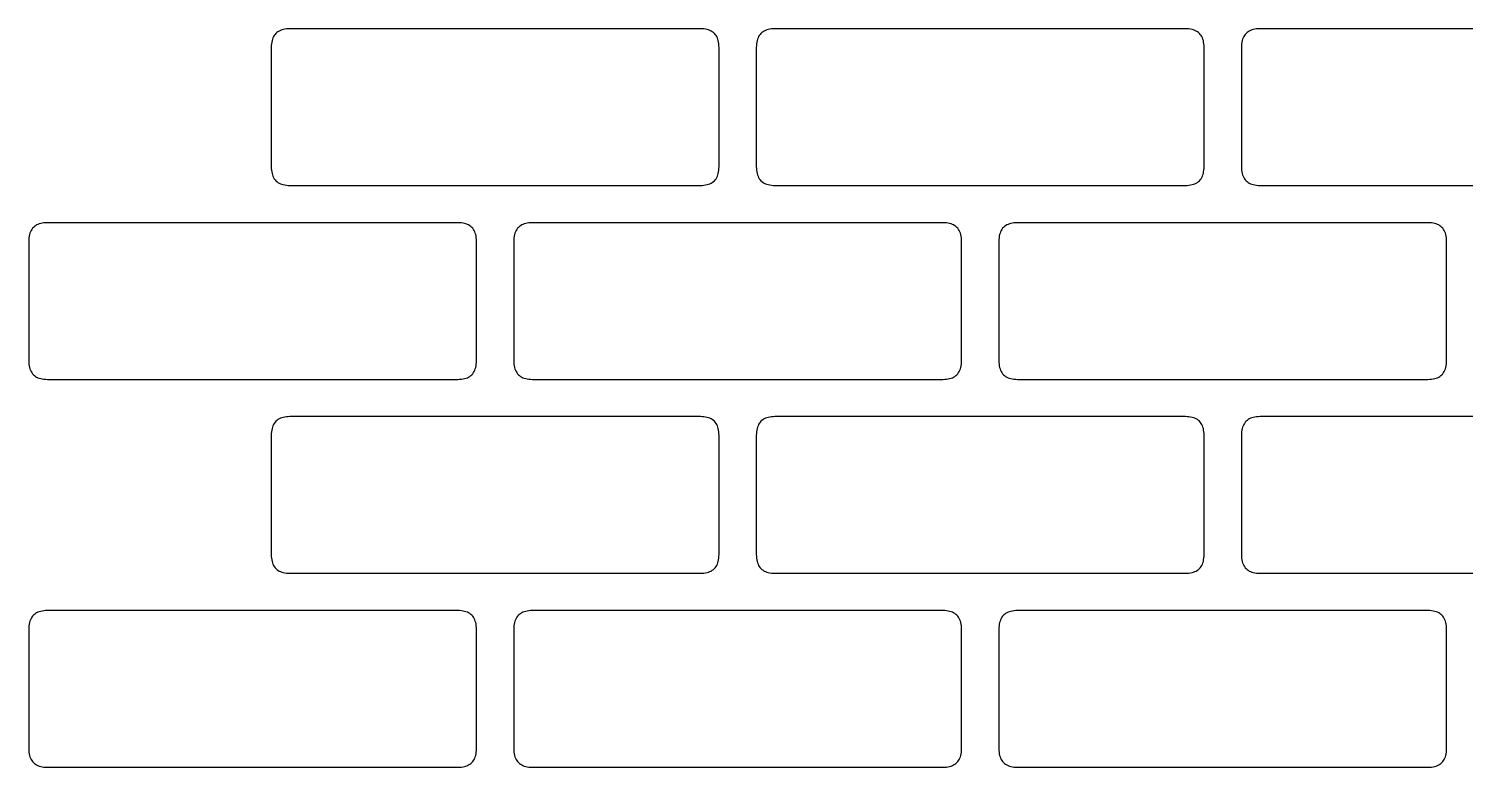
# Model space of a CAD drawing. Header units: metres. Extents: x 10 to 780, y 10 to 780.
# Drawn here: x 10 to 395, y 218 to 416 of the extents above; entities that cross this region are included whole.
import ezdxf

# ---------------------------------------------------------------- set-up
doc = ezdxf.new("R2010")
doc.units = ezdxf.units.M

msp = doc.modelspace()

# ---------------------------------------------------------------- linework, layer by layer
for p, q in [((78.612495, 415.88748), (78.2, 415.8)), ((79.049995, 415.94998), (78.612495, 415.88748)), ((79.5125, 415.9875), (79.049995, 415.94998)), ((80, 416), (79.5125, 415.9875)), ((190.00003, 416.0001), (80, 416)), ((190.48753, 415.98758), (190.00003, 416.0001)), ((190.95003, 415.95007), (190.48753, 415.98758)), ((191.38753, 415.88757), (190.95003, 415.95007)), ((191.80002, 415.80008), (191.38753, 415.88757)), ((192.18752, 415.68756), (191.80002, 415.80008)), ((208.6125, 415.88748), (208.20001, 415.8)), ((209.05, 415.94998), (208.6125, 415.88748)), ((209.5125, 415.9875), (209.05, 415.94998)), ((210, 416), (209.5125, 415.9875)), ((320.0001, 416.0001), (210, 416)), ((320.48758, 415.98758), (320.0001, 416.0001)), ((320.95007, 415.95007), (320.48758, 415.98758)), ((321.38757, 415.88757), (320.95007, 415.95007)), ((321.80005, 415.80008), (321.38757, 415.88757)), ((322.18753, 415.68756), (321.80005, 415.80008)), ((338.61252, 415.88748), (338.2, 415.8)), ((339.05002, 415.94998), (338.61252, 415.88748)), ((339.5125, 415.9875), (339.05002, 415.94998)), ((340, 416), (339.5125, 415.9875)), ((450, 416.0001), (340, 416)), ((75.05001, 411.95007), (75.01251, 411.48758)), ((75.11251, 412.38757), (75.05001, 411.95007)), ((75.20001, 412.80008), (75.11251, 412.38757)), ((75.31251, 413.18756), (75.20001, 412.80008)), ((75.450005, 413.55005), (75.31251, 413.18756)), ((75.6125, 413.88754), (75.450005, 413.55005)), ((75.8, 414.20004), (75.6125, 413.88754)), ((76.012505, 414.48755), (75.8, 414.20004)), ((76.25, 414.75003), (76.012505, 414.48755)), ((76.5125, 414.98752), (76.25, 414.75003)), ((76.799995, 415.2), (76.5125, 414.98752)), ((77.112495, 415.3875), (76.799995, 415.2)), ((77.45, 415.55002), (77.112495, 415.3875)), ((77.8125, 415.6875), (77.45, 415.55002)), ((78.2, 415.8), (77.8125, 415.6875)), ((192.55002, 415.55005), (192.18752, 415.68756)), ((192.88751, 415.38754), (192.55002, 415.55005)), ((193.20001, 415.20004), (192.88751, 415.38754)), ((193.4875, 414.98755), (193.20001, 415.20004)), ((193.75, 414.75003), (193.4875, 414.98755)), ((193.9875, 414.48752), (193.75, 414.75003)), ((194.2, 414.2), (193.9875, 414.48752)), ((194.3875, 413.8875), (194.2, 414.2)), ((194.55, 413.55002), (194.3875, 413.8875)), ((194.6875, 413.1875), (194.55, 413.55002)), ((194.8, 412.8), (194.6875, 413.1875)), ((194.8875, 412.38748), (194.8, 412.8)), ((194.95, 411.94998), (194.8875, 412.38748)), ((205.05014, 411.95007), (205.01265, 411.48758)), ((205.11263, 412.38757), (205.05014, 411.95007)), ((205.20012, 412.80008), (205.11263, 412.38757)), ((205.3126, 413.18756), (205.20012, 412.80008)), ((205.45009, 413.55005), (205.3126, 413.18756)), ((205.61258, 413.88754), (205.45009, 413.55005)), ((205.80006, 414.20004), (205.61258, 413.88754)), ((206.01256, 414.48755), (205.80006, 414.20004)), ((206.25005, 414.75003), (206.01256, 414.48755)), ((206.51254, 414.98752), (206.25005, 414.75003)), ((206.80003, 415.2), (206.51254, 414.98752)), ((207.11253, 415.3875), (206.80003, 415.2)), ((207.45003, 415.55002), (207.11253, 415.3875)), ((207.81252, 415.6875), (207.45003, 415.55002)), ((208.20001, 415.8), (207.81252, 415.6875)), ((322.55002, 415.55005), (322.18753, 415.68756)), ((322.8875, 415.38754), (322.55002, 415.55005)), ((323.2, 415.20004), (322.8875, 415.38754)), ((323.48752, 414.98755), (323.2, 415.20004)), ((323.75, 414.75003), (323.48752, 414.98755)), ((323.9875, 414.48752), (323.75, 414.75003)), ((324.19998, 414.2), (323.9875, 414.48752)), ((324.38748, 413.8875), (324.19998, 414.2)), ((324.55, 413.55002), (324.38748, 413.8875)), ((324.6875, 413.1875), (324.55, 413.55002)), ((324.8, 412.8), (324.6875, 413.1875)), ((324.88748, 412.38748), (324.8, 412.8)), ((324.94998, 411.94998), (324.88748, 412.38748)), ((335.05014, 411.95007), (335.01266, 411.48758)), ((335.11264, 412.38757), (335.05014, 411.95007)), ((335.20013, 412.80008), (335.11264, 412.38757)), ((335.31262, 413.18756), (335.20013, 412.80008)), ((335.4501, 413.55005), (335.31262, 413.18756)), ((335.61258, 413.88754), (335.4501, 413.55005)), ((335.80008, 414.20004), (335.61258, 413.88754)), ((336.01257, 414.48755), (335.80008, 414.20004)), ((336.25006, 414.75003), (336.01257, 414.48755)), ((336.51254, 414.98752), (336.25006, 414.75003)), ((336.80005, 415.2), (336.51254, 414.98752)), ((337.11255, 415.3875), (336.80005, 415.2)), ((337.45004, 415.55002), (337.11255, 415.3875)), ((337.81253, 415.6875), (337.45004, 415.55002)), ((338.2, 415.8), (337.81253, 415.6875)), ((75.000015, 411.0001), (75, 379)), ((75.01251, 411.48758), (75.000015, 411.0001)), ((194.9875, 411.4875), (194.95, 411.94998)), ((195, 411), (194.9875, 411.4875)), ((195.0001, 379.00015), (195, 411)), ((205.00017, 411.0001), (205, 379)), ((205.01265, 411.48758), (205.00017, 411.0001)), ((324.9875, 411.4875), (324.94998, 411.94998)), ((325, 411), (324.9875, 411.4875)), ((325.0001, 379.00015), (325, 411)), ((335.00018, 411.0001), (335, 379)), ((335.01266, 411.48758), (335.00018, 411.0001)), ((75, 379), (75.0125, 378.5125)), ((75.0125, 378.5125), (75.049995, 378.05002)), ((75.049995, 378.05002), (75.112495, 377.61252)), ((75.112495, 377.61252), (75.2, 377.2)), ((194.80006, 377.2001), (194.88757, 377.6126)), ((194.88757, 377.6126), (194.95009, 378.0501)), ((194.95009, 378.0501), (194.9876, 378.51263)), ((194.9876, 378.51263), (195.0001, 379.00015)), ((205, 379), (205.0125, 378.5125)), ((205.0125, 378.5125), (205.05, 378.05002)), ((205.05, 378.05002), (205.1125, 377.61252)), ((205.1125, 377.61252), (205.2, 377.2)), ((324.80008, 377.2001), (324.88757, 377.6126)), ((324.88757, 377.6126), (324.95007, 378.0501)), ((324.95007, 378.0501), (324.98758, 378.51263)), ((324.98758, 378.51263), (325.0001, 379.00015)), ((335, 379), (335.0125, 378.5125)), ((335.0125, 378.5125), (335.05002, 378.05002)), ((335.05002, 378.05002), (335.11252, 377.61252)), ((335.11252, 377.61252), (335.2, 377.2)), ((75.2, 377.2), (75.3125, 376.8125)), ((75.3125, 376.8125), (75.45, 376.45)), ((75.45, 376.45), (75.612495, 376.11252)), ((75.612495, 376.11252), (75.799995, 375.80002)), ((75.799995, 375.80002), (76.0125, 375.5125)), ((76.0125, 375.5125), (76.25, 375.25)), ((76.25, 375.25), (76.512505, 375.0125)), ((76.512505, 375.0125), (76.8, 374.80002)), ((76.8, 374.80002), (77.1125, 374.61252)), ((77.1125, 374.61252), (77.450005, 374.45)), ((77.450005, 374.45), (77.81251, 374.3125)), ((77.81251, 374.3125), (78.20001, 374.2)), ((78.20001, 374.2), (78.61251, 374.11252)), ((78.61251, 374.11252), (79.05001, 374.05002)), ((79.05001, 374.05002), (79.51251, 374.0125)), ((79.51251, 374.0125), (80.000015, 374)), ((80.000015, 374), (190, 374)), ((190, 374), (190.4875, 374.0125)), ((190.4875, 374.0125), (190.95, 374.05002)), ((190.95, 374.05002), (191.3875, 374.11252)), ((191.3875, 374.11252), (191.8, 374.2)), ((191.8, 374.2), (192.1875, 374.31253)), ((192.1875, 374.31253), (192.55, 374.45004)), ((192.55, 374.45004), (192.88751, 374.61255)), ((192.88751, 374.61255), (193.20001, 374.80005)), ((193.20001, 374.80005), (193.48752, 375.01254)), ((193.48752, 375.01254), (193.75003, 375.25006)), ((193.75003, 375.25006), (193.98753, 375.51257)), ((193.98753, 375.51257), (194.20004, 375.80008)), ((194.20004, 375.80008), (194.38754, 376.11258)), ((194.38754, 376.11258), (194.55005, 376.45007)), ((194.55005, 376.45007), (194.68756, 376.8126)), ((194.68756, 376.8126), (194.80006, 377.2001)), ((205.2, 377.2), (205.3125, 376.8125)), ((205.3125, 376.8125), (205.45, 376.45)), ((205.45, 376.45), (205.6125, 376.11252)), ((205.6125, 376.11252), (205.8, 375.80002)), ((205.8, 375.80002), (206.0125, 375.5125)), ((206.0125, 375.5125), (206.25, 375.25)), ((206.25, 375.25), (206.5125, 375.0125)), ((206.5125, 375.0125), (206.8, 374.80002)), ((206.8, 374.80002), (207.1125, 374.61252)), ((207.1125, 374.61252), (207.45, 374.45)), ((207.45, 374.45), (207.8125, 374.3125)), ((207.8125, 374.3125), (208.2, 374.2)), ((208.2, 374.2), (208.61249, 374.11252)), ((208.61249, 374.11252), (209.04999, 374.05002)), ((209.04999, 374.05002), (209.51248, 374.0125)), ((209.51248, 374.0125), (209.99998, 374)), ((209.99998, 374), (320, 374)), ((320, 374), (320.48752, 374.0125)), ((320.48752, 374.0125), (320.95, 374.05002)), ((320.95, 374.05002), (321.3875, 374.11252)), ((321.3875, 374.11252), (321.80002, 374.2)), ((321.80002, 374.2), (322.18753, 374.31253)), ((322.18753, 374.31253), (322.55005, 374.45004)), ((322.55005, 374.45004), (322.88754, 374.61255)), ((322.88754, 374.61255), (323.20004, 374.80005)), ((323.20004, 374.80005), (323.48755, 375.01254)), ((323.48755, 375.01254), (323.75006, 375.25006)), ((323.75006, 375.25006), (323.98758, 375.51257)), ((323.98758, 375.51257), (324.20007, 375.80008)), ((324.20007, 375.80008), (324.38757, 376.11258)), ((324.38757, 376.11258), (324.55008, 376.45007)), ((324.55008, 376.45007), (324.6876, 376.8126)), ((324.6876, 376.8126), (324.80008, 377.2001)), ((335.2, 377.2), (335.3125, 376.8125)), ((335.3125, 376.8125), (335.45, 376.45)), ((335.45, 376.45), (335.61252, 376.11252)), ((335.61252, 376.11252), (335.80002, 375.80002)), ((335.80002, 375.80002), (336.0125, 375.5125)), ((336.0125, 375.5125), (336.25, 375.25)), ((336.25, 375.25), (336.5125, 375.0125)), ((336.5125, 375.0125), (336.80002, 374.80002)), ((336.80002, 374.80002), (337.11252, 374.61252)), ((337.11252, 374.61252), (337.45, 374.45)), ((337.45, 374.45), (337.8125, 374.3125)), ((337.8125, 374.3125), (338.2, 374.2)), ((338.2, 374.2), (338.61252, 374.11252)), ((338.61252, 374.11252), (339.05002, 374.05002)), ((339.05002, 374.05002), (339.5125, 374.0125)), ((339.5125, 374.0125), (340, 374)), ((340, 374), (450, 374)), ((10.800002, 362.20013), (10.612502, 361.88763)), ((11.012502, 362.4876), (10.800002, 362.20013)), ((11.250002, 362.7501), (11.012502, 362.4876)), ((11.512502, 362.98758), (11.250002, 362.7501)), ((11.800001, 363.20007), (11.512502, 362.98758)), ((12.112501, 363.38757), (11.800001, 363.20007)), ((12.450001, 363.55005), (12.112501, 363.38757)), ((12.812501, 363.68753), (12.450001, 363.55005)), ((13.200001, 363.80002), (12.812501, 363.68753)), ((13.6125, 363.8875), (13.200001, 363.80002)), ((14.05, 363.95), (13.6125, 363.8875)), ((14.5125, 363.98752), (14.05, 363.95)), ((15, 364), (14.5125, 363.98752)), ((125.000046, 364.00015), (15, 364)), ((125.48754, 363.98764), (125.000046, 364.00015)), ((125.950035, 363.95013), (125.48754, 363.98764)), ((126.38753, 363.88763), (125.950035, 363.95013)), ((126.800026, 363.8001), (126.38753, 363.88763)), ((127.18752, 363.6876), (126.800026, 363.8001)), ((127.55002, 363.55008), (127.18752, 363.6876)), ((127.88751, 363.38757), (127.55002, 363.55008)), ((128.20001, 363.20007), (127.88751, 363.38757)), ((128.4875, 362.98758), (128.20001, 363.20007)), ((128.75, 362.75006), (128.4875, 362.98758)), ((128.9875, 362.48755), (128.75, 362.75006)), ((129.2, 362.20004), (128.9875, 362.48755)), ((129.3875, 361.88754), (129.2, 362.20004)), ((140.80003, 362.20013), (140.61253, 361.88763)), ((141.01253, 362.4876), (140.80003, 362.20013)), ((141.25003, 362.7501), (141.01253, 362.4876)), ((141.51253, 362.98758), (141.25003, 362.7501)), ((141.80002, 363.20007), (141.51253, 362.98758)), ((142.11252, 363.38757), (141.80002, 363.20007)), ((142.45001, 363.55005), (142.11252, 363.38757)), ((142.81252, 363.68753), (142.45001, 363.55005)), ((143.20001, 363.80002), (142.81252, 363.68753)), ((143.6125, 363.8875), (143.20001, 363.80002)), ((144.05, 363.95), (143.6125, 363.8875)), ((144.5125, 363.98752), (144.05, 363.95)), ((145, 364), (144.5125, 363.98752)), ((255.00005, 364.00015), (145, 364)), ((255.48755, 363.98764), (255.00005, 364.00015)), ((255.95004, 363.95013), (255.48755, 363.98764)), ((256.38754, 363.88763), (255.95004, 363.95013)), ((256.80005, 363.8001), (256.38754, 363.88763)), ((257.18753, 363.6876), (256.80005, 363.8001)), ((257.55002, 363.55008), (257.18753, 363.6876)), ((257.8875, 363.38757), (257.55002, 363.55008)), ((258.2, 363.20007), (257.8875, 363.38757)), ((258.48752, 362.98758), (258.2, 363.20007)), ((258.75, 362.75006), (258.48752, 362.98758)), ((258.9875, 362.48755), (258.75, 362.75006)), ((259.19998, 362.20004), (258.9875, 362.48755)), ((259.38748, 361.88754), (259.19998, 362.20004)), ((270.80005, 362.20013), (270.61255, 361.88763)), ((271.01254, 362.4876), (270.80005, 362.20013)), ((271.25003, 362.7501), (271.01254, 362.4876)), ((271.5125, 362.98758), (271.25003, 362.7501)), ((271.80002, 363.20007), (271.5125, 362.98758)), ((272.11252, 363.38757), (271.80002, 363.20007)), ((272.45, 363.55005), (272.11252, 363.38757)), ((272.8125, 363.68753), (272.45, 363.55005)), ((273.2, 363.80002), (272.8125, 363.68753)), ((273.61252, 363.8875), (273.2, 363.80002)), ((274.05002, 363.95), (273.61252, 363.8875)), ((274.5125, 363.98752), (274.05002, 363.95)), ((275, 364), (274.5125, 363.98752)), ((385.0001, 364.00015), (275, 364)), ((385.48758, 363.98764), (385.0001, 364.00015)), ((385.95007, 363.95013), (385.48758, 363.98764)), ((386.38757, 363.88763), (385.95007, 363.95013)), ((386.80008, 363.8001), (386.38757, 363.88763)), ((387.18756, 363.6876), (386.80008, 363.8001)), ((387.55005, 363.55008), (387.18756, 363.6876)), ((387.88754, 363.38757), (387.55005, 363.55008)), ((388.20004, 363.20007), (387.88754, 363.38757)), ((388.48755, 362.98758), (388.20004, 363.20007)), ((388.75003, 362.75006), (388.48755, 362.98758)), ((388.98752, 362.48755), (388.75003, 362.75006)), ((389.2, 362.20004), (388.98752, 362.48755)), ((389.3875, 361.88754), (389.2, 362.20004)), ((10.000005, 359.00024), (10, 327)), ((10.012505, 359.48773), (10.000005, 359.00024)), ((10.050004, 359.95023), (10.012505, 359.48773)), ((10.112504, 360.3877), (10.050004, 359.95023)), ((10.200004, 360.80017), (10.112504, 360.3877)), ((10.312503, 361.18765), (10.200004, 360.80017)), ((10.450003, 361.55014), (10.312503, 361.18765)), ((10.612502, 361.88763), (10.450003, 361.55014)), ((129.55, 361.55005), (129.3875, 361.88754)), ((129.6875, 361.18753), (129.55, 361.55005)), ((129.8, 360.80002), (129.6875, 361.18753)), ((129.8875, 360.3875), (129.8, 360.80002)), ((129.95, 359.95), (129.8875, 360.3875)), ((129.9875, 359.48752), (129.95, 359.95)), ((130, 359), (129.9875, 359.48752)), ((130.00005, 327), (130, 359)), ((140.00006, 359.00024), (140, 327)), ((140.01256, 359.48773), (140.00006, 359.00024)), ((140.05005, 359.95023), (140.01256, 359.48773)), ((140.11255, 360.3877), (140.05005, 359.95023)), ((140.20004, 360.80017), (140.11255, 360.3877)), ((140.31255, 361.18765), (140.20004, 360.80017)), ((140.45004, 361.55014), (140.31255, 361.18765)), ((140.61253, 361.88763), (140.45004, 361.55014)), ((259.55, 361.55005), (259.38748, 361.88754)), ((259.6875, 361.18753), (259.55, 361.55005)), ((259.8, 360.80002), (259.6875, 361.18753)), ((259.88748, 360.3875), (259.8, 360.80002)), ((259.94998, 359.95), (259.88748, 360.3875)), ((259.9875, 359.48752), (259.94998, 359.95)), ((260, 359), (259.9875, 359.48752)), ((260.00012, 327), (260, 359)), ((270.0001, 359.00024), (270, 327)), ((270.01257, 359.48773), (270.0001, 359.00024)), ((270.05008, 359.95023), (270.01257, 359.48773)), ((270.11258, 360.3877), (270.05008, 359.95023)), ((270.20007, 360.80017), (270.11258, 360.3877)), ((270.31256, 361.18765), (270.20007, 360.80017)), ((270.45004, 361.55014), (270.31256, 361.18765)), ((270.61255, 361.88763), (270.45004, 361.55014)), ((389.55002, 361.55005), (389.3875, 361.88754)), ((389.6875, 361.18753), (389.55002, 361.55005)), ((389.8, 360.80002), (389.6875, 361.18753)), ((389.88748, 360.3875), (389.8, 360.80002)), ((389.94998, 359.95), (389.88748, 360.3875)), ((389.9875, 359.48752), (389.94998, 359.95)), ((390, 359), (389.9875, 359.48752)), ((390.00012, 327), (390, 359)), ((10, 327), (10.0125, 326.5125)), ((10.0125, 326.5125), (10.05, 326.05002)), ((10.05, 326.05002), (10.1125, 325.61252)), ((10.1125, 325.61252), (10.200001, 325.2)), ((10.200001, 325.2), (10.312501, 324.8125)), ((10.312501, 324.8125), (10.450001, 324.45)), ((10.450001, 324.45), (10.612501, 324.11252)), ((10.612501, 324.11252), (10.800001, 323.80002)), ((10.800001, 323.80002), (11.012502, 323.5125)), ((11.012502, 323.5125), (11.250002, 323.25003)), ((128.75002, 323.25), (128.98752, 323.5125)), ((128.98752, 323.5125), (129.20003, 323.80002)), ((129.20003, 323.80002), (129.38753, 324.11252)), ((129.38753, 324.11252), (129.55003, 324.45)), ((129.55003, 324.45), (129.68753, 324.8125)), ((129.68753, 324.8125), (129.80003, 325.2)), ((129.80003, 325.2), (129.88754, 325.61252)), ((129.88754, 325.61252), (129.95004, 326.05002)), ((129.95004, 326.05002), (129.98755, 326.5125)), ((129.98755, 326.5125), (130.00005, 327)), ((140, 327), (140.0125, 326.5125)), ((140.0125, 326.5125), (140.05, 326.05002)), ((140.05, 326.05002), (140.1125, 325.61252)), ((140.1125, 325.61252), (140.20001, 325.2)), ((140.20001, 325.2), (140.31252, 324.8125)), ((140.31252, 324.8125), (140.45001, 324.45)), ((140.45001, 324.45), (140.61252, 324.11252)), ((140.61252, 324.11252), (140.80002, 323.80002)), ((140.80002, 323.80002), (141.01253, 323.5125)), ((141.01253, 323.5125), (141.25003, 323.25003)), ((258.75003, 323.25), (258.98755, 323.5125)), ((258.98755, 323.5125), (259.20004, 323.80002)), ((259.20004, 323.80002), (259.38754, 324.11252)), ((259.38754, 324.11252), (259.55005, 324.45)), ((259.55005, 324.45), (259.68756, 324.8125)), ((259.68756, 324.8125), (259.80008, 325.2)), ((259.80008, 325.2), (259.8876, 325.61252)), ((259.8876, 325.61252), (259.9501, 326.05002)), ((259.9501, 326.05002), (259.9876, 326.5125)), ((259.9876, 326.5125), (260.00012, 327)), ((270, 327), (270.0125, 326.5125)), ((270.0125, 326.5125), (270.05002, 326.05002)), ((270.05002, 326.05002), (270.11252, 325.61252)), ((270.11252, 325.61252), (270.2, 325.2)), ((270.2, 325.2), (270.3125, 324.8125)), ((270.3125, 324.8125), (270.45, 324.45)), ((270.45, 324.45), (270.61252, 324.11252)), ((270.61252, 324.11252), (270.80002, 323.80002)), ((270.80002, 323.80002), (271.0125, 323.5125)), ((271.0125, 323.5125), (271.25, 323.25003)), ((388.75006, 323.25), (388.98758, 323.5125)), ((388.98758, 323.5125), (389.20007, 323.80002)), ((389.20007, 323.80002), (389.38757, 324.11252)), ((389.38757, 324.11252), (389.55008, 324.45)), ((389.55008, 324.45), (389.6876, 324.8125)), ((389.6876, 324.8125), (389.8001, 325.2)), ((389.8001, 325.2), (389.8876, 325.61252)), ((389.8876, 325.61252), (389.9501, 326.05002)), ((389.9501, 326.05002), (389.9876, 326.5125)), ((389.9876, 326.5125), (390.00012, 327)), ((11.250002, 323.25003), (11.512503, 323.01254)), ((11.512503, 323.01254), (11.800003, 322.80005)), ((11.800003, 322.80005), (12.112503, 322.61255)), ((12.112503, 322.61255), (12.450004, 322.45007)), ((12.450004, 322.45007), (12.812504, 322.3126)), ((12.812504, 322.3126), (13.200005, 322.2001)), ((13.200005, 322.2001), (13.612505, 322.11264)), ((13.612505, 322.11264), (14.050005, 322.05017)), ((14.050005, 322.05017), (14.512506, 322.0127)), ((14.512506, 322.0127), (15.000006, 322.0002)), ((15.000006, 322.0002), (125, 322)), ((125, 322), (125.4875, 322.0125)), ((125.4875, 322.0125), (125.950005, 322.05002)), ((125.950005, 322.05002), (126.387505, 322.11252)), ((126.387505, 322.11252), (126.8, 322.2)), ((126.8, 322.2), (127.18751, 322.3125)), ((127.18751, 322.3125), (127.55001, 322.45)), ((127.55001, 322.45), (127.88751, 322.61252)), ((127.88751, 322.61252), (128.20001, 322.80002)), ((128.20001, 322.80002), (128.48752, 323.0125)), ((128.48752, 323.0125), (128.75002, 323.25)), ((141.25003, 323.25003), (141.51253, 323.01254)), ((141.51253, 323.01254), (141.80003, 322.80005)), ((141.80003, 322.80005), (142.11253, 322.61255)), ((142.11253, 322.61255), (142.45004, 322.45007)), ((142.45004, 322.45007), (142.81255, 322.3126)), ((142.81255, 322.3126), (143.20006, 322.2001)), ((143.20006, 322.2001), (143.61256, 322.11264)), ((143.61256, 322.11264), (144.05006, 322.05017)), ((144.05006, 322.05017), (144.51257, 322.0127)), ((144.51257, 322.0127), (145.00008, 322.0002)), ((145.00008, 322.0002), (255, 322)), ((255, 322), (255.4875, 322.0125)), ((255.4875, 322.0125), (255.95, 322.05002)), ((255.95, 322.05002), (256.3875, 322.11252)), ((256.3875, 322.11252), (256.80002, 322.2)), ((256.80002, 322.2), (257.18753, 322.3125)), ((257.18753, 322.3125), (257.55002, 322.45)), ((257.55002, 322.45), (257.8875, 322.61252)), ((257.8875, 322.61252), (258.2, 322.80002)), ((258.2, 322.80002), (258.48752, 323.0125)), ((258.48752, 323.0125), (258.75003, 323.25)), ((271.25, 323.25003), (271.5125, 323.01254)), ((271.5125, 323.01254), (271.80002, 322.80005)), ((271.80002, 322.80005), (272.11252, 322.61255)), ((272.11252, 322.61255), (272.45, 322.45007)), ((272.45, 322.45007), (272.81253, 322.3126)), ((272.81253, 322.3126), (273.20004, 322.2001)), ((273.20004, 322.2001), (273.61255, 322.11264)), ((273.61255, 322.11264), (274.05005, 322.05017)), ((274.05005, 322.05017), (274.51254, 322.0127)), ((274.51254, 322.0127), (275.00006, 322.0002)), ((275.00006, 322.0002), (385, 322)), ((385, 322), (385.48752, 322.0125)), ((385.48752, 322.0125), (385.95, 322.05002)), ((385.95, 322.05002), (386.3875, 322.11252)), ((386.3875, 322.11252), (386.80002, 322.2)), ((386.80002, 322.2), (387.18753, 322.3125)), ((387.18753, 322.3125), (387.55005, 322.45)), ((387.55005, 322.45), (387.88754, 322.61252)), ((387.88754, 322.61252), (388.20004, 322.80002)), ((388.20004, 322.80002), (388.48755, 323.0125)), ((388.48755, 323.0125), (388.75006, 323.25)), ((78.612495, 311.88748), (78.2, 311.8)), ((79.049995, 311.94998), (78.612495, 311.88748)), ((79.5125, 311.9875), (79.049995, 311.94998)), ((80, 312), (79.5125, 311.9875)), ((190.00003, 312), (80, 312)), ((190.48753, 311.9875), (190.00003, 312)), ((190.95003, 311.94998), (190.48753, 311.9875)), ((191.38753, 311.88748), (190.95003, 311.94998)), ((191.80002, 311.8), (191.38753, 311.88748)), ((208.6125, 311.88748), (208.20001, 311.8)), ((209.05, 311.94998), (208.6125, 311.88748)), ((209.5125, 311.9875), (209.05, 311.94998)), ((210, 312), (209.5125, 311.9875)), ((320.0001, 312), (210, 312)), ((320.48758, 311.9875), (320.0001, 312)), ((320.95007, 311.94998), (320.48758, 311.9875)), ((321.38757, 311.88748), (320.95007, 311.94998)), ((321.80005, 311.8), (321.38757, 311.88748)), ((338.61252, 311.88748), (338.2, 311.8)), ((339.05002, 311.94998), (338.61252, 311.88748)), ((339.5125, 311.9875), (339.05002, 311.94998)), ((340, 312), (339.5125, 311.9875)), ((450, 312), (340, 312)), ((75.11251, 308.38757), (75.05001, 307.95007)), ((75.20001, 308.80008), (75.11251, 308.38757)), ((75.31251, 309.18756), (75.20001, 308.80008)), ((75.450005, 309.55005), (75.31251, 309.18756)), ((75.6125, 309.88754), (75.450005, 309.55005)), ((75.8, 310.20004), (75.6125, 309.88754)), ((76.012505, 310.48755), (75.8, 310.20004)), ((76.25, 310.75003), (76.012505, 310.48755)), ((76.5125, 310.98752), (76.25, 310.75003)), ((76.799995, 311.2), (76.5125, 310.98752)), ((77.112495, 311.3875), (76.799995, 311.2)), ((77.45, 311.55002), (77.112495, 311.3875)), ((77.8125, 311.6875), (77.45, 311.55002)), ((78.2, 311.8), (77.8125, 311.6875)), ((192.18752, 311.6875), (191.80002, 311.8)), ((192.55002, 311.55), (192.18752, 311.6875)), ((192.88751, 311.38748), (192.55002, 311.55)), ((193.20001, 311.19998), (192.88751, 311.38748)), ((193.4875, 310.9875), (193.20001, 311.19998)), ((193.75, 310.75), (193.4875, 310.9875)), ((193.9875, 310.4875), (193.75, 310.75)), ((194.2, 310.19998), (193.9875, 310.4875)), ((194.3875, 309.88748), (194.2, 310.19998)), ((194.55, 309.55), (194.3875, 309.88748)), ((194.6875, 309.1875), (194.55, 309.55)), ((194.8, 308.8), (194.6875, 309.1875)), ((194.8875, 308.38748), (194.8, 308.8)), ((194.95, 307.94998), (194.8875, 308.38748)), ((205.11263, 308.38757), (205.05014, 307.95007)), ((205.20012, 308.80008), (205.11263, 308.38757)), ((205.3126, 309.18756), (205.20012, 308.80008)), ((205.45009, 309.55005), (205.3126, 309.18756)), ((205.61258, 309.88754), (205.45009, 309.55005)), ((205.80006, 310.20004), (205.61258, 309.88754)), ((206.01256, 310.48755), (205.80006, 310.20004)), ((206.25005, 310.75003), (206.01256, 310.48755)), ((206.51254, 310.98752), (206.25005, 310.75003)), ((206.80003, 311.2), (206.51254, 310.98752)), ((207.11253, 311.3875), (206.80003, 311.2)), ((207.45003, 311.55002), (207.11253, 311.3875)), ((207.81252, 311.6875), (207.45003, 311.55002)), ((208.20001, 311.8), (207.81252, 311.6875)), ((322.18753, 311.6875), (321.80005, 311.8)), ((322.55002, 311.55), (322.18753, 311.6875)), ((322.8875, 311.38748), (322.55002, 311.55)), ((323.2, 311.19998), (322.8875, 311.38748)), ((323.48752, 310.9875), (323.2, 311.19998)), ((323.75, 310.75), (323.48752, 310.9875)), ((323.9875, 310.4875), (323.75, 310.75)), ((324.19998, 310.19998), (323.9875, 310.4875)), ((324.38748, 309.88748), (324.19998, 310.19998)), ((324.55, 309.55), (324.38748, 309.88748)), ((324.6875, 309.1875), (324.55, 309.55)), ((324.8, 308.8), (324.6875, 309.1875)), ((324.88748, 308.38748), (324.8, 308.8)), ((324.94998, 307.94998), (324.88748, 308.38748)), ((335.11264, 308.38757), (335.05014, 307.95007)), ((335.20013, 308.80008), (335.11264, 308.38757)), ((335.31262, 309.18756), (335.20013, 308.80008)), ((335.4501, 309.55005), (335.31262, 309.18756)), ((335.61258, 309.88754), (335.4501, 309.55005)), ((335.80008, 310.20004), (335.61258, 309.88754)), ((336.01257, 310.48755), (335.80008, 310.20004)), ((336.25006, 310.75003), (336.01257, 310.48755)), ((336.51254, 310.98752), (336.25006, 310.75003)), ((336.80005, 311.2), (336.51254, 310.98752)), ((337.11255, 311.3875), (336.80005, 311.2)), ((337.45004, 311.55002), (337.11255, 311.3875)), ((337.81253, 311.6875), (337.45004, 311.55002)), ((338.2, 311.8), (337.81253, 311.6875)), ((75.000015, 307.0001), (75, 275)), ((75.01251, 307.48758), (75.000015, 307.0001)), ((75.05001, 307.95007), (75.01251, 307.48758)), ((194.9875, 307.4875), (194.95, 307.94998)), ((195, 307), (194.9875, 307.4875)), ((195.0001, 275.00006), (195, 307)), ((205.00017, 307.0001), (205, 275)), ((205.01265, 307.48758), (205.00017, 307.0001)), ((205.05014, 307.95007), (205.01265, 307.48758)), ((324.9875, 307.4875), (324.94998, 307.94998)), ((325, 307), (324.9875, 307.4875)), ((325.0001, 275.00006), (325, 307)), ((335.00018, 307.0001), (335, 275)), ((335.01266, 307.48758), (335.00018, 307.0001)), ((335.05014, 307.95007), (335.01266, 307.48758)), ((75, 275), (75.0125, 274.5125)), ((75.0125, 274.5125), (75.049995, 274.05002)), ((75.049995, 274.05002), (75.112495, 273.61252)), ((75.112495, 273.61252), (75.2, 273.2)), ((194.80006, 273.20004), (194.88757, 273.61255)), ((194.88757, 273.61255), (194.95009, 274.05005)), ((194.95009, 274.05005), (194.9876, 274.51254)), ((194.9876, 274.51254), (195.0001, 275.00006)), ((205, 275), (205.0125, 274.5125)), ((205.0125, 274.5125), (205.05, 274.05002)), ((205.05, 274.05002), (205.1125, 273.61252)), ((205.1125, 273.61252), (205.2, 273.2)), ((324.80008, 273.20004), (324.88757, 273.61255)), ((324.88757, 273.61255), (324.95007, 274.05005)), ((324.95007, 274.05005), (324.98758, 274.51254)), ((324.98758, 274.51254), (325.0001, 275.00006)), ((335, 275), (335.0125, 274.5125)), ((335.0125, 274.5125), (335.05002, 274.05002)), ((335.05002, 274.05002), (335.11252, 273.61252)), ((335.11252, 273.61252), (335.2, 273.2)), ((75.2, 273.2), (75.3125, 272.8125)), ((75.3125, 272.8125), (75.45, 272.45)), ((75.45, 272.45), (75.612495, 272.11252)), ((75.612495, 272.11252), (75.799995, 271.80002)), ((75.799995, 271.80002), (76.0125, 271.5125)), ((76.0125, 271.5125), (76.25, 271.25003)), ((76.25, 271.25003), (76.512505, 271.01254)), ((76.512505, 271.01254), (76.8, 270.80005)), ((76.8, 270.80005), (77.1125, 270.61255)), ((77.1125, 270.61255), (77.450005, 270.45004)), ((77.450005, 270.45004), (77.81251, 270.31256)), ((77.81251, 270.31256), (78.20001, 270.20007)), ((78.20001, 270.20007), (78.61251, 270.11258)), ((78.61251, 270.11258), (79.05001, 270.05008)), ((79.05001, 270.05008), (79.51251, 270.01257)), ((79.51251, 270.01257), (80.000015, 270.0001)), ((80.000015, 270.0001), (190, 270)), ((190, 270), (190.4875, 270.0125)), ((190.4875, 270.0125), (190.95, 270.05002)), ((190.95, 270.05002), (191.3875, 270.11252)), ((191.3875, 270.11252), (191.8, 270.2)), ((191.8, 270.2), (192.1875, 270.3125)), ((192.1875, 270.3125), (192.55, 270.45)), ((192.55, 270.45), (192.88751, 270.61252)), ((192.88751, 270.61252), (193.20001, 270.80002)), ((193.20001, 270.80002), (193.48752, 271.0125)), ((193.48752, 271.0125), (193.75003, 271.25)), ((193.75003, 271.25), (193.98753, 271.5125)), ((193.98753, 271.5125), (194.20004, 271.80002)), ((194.20004, 271.80002), (194.38754, 272.11252)), ((194.38754, 272.11252), (194.55005, 272.45)), ((194.55005, 272.45), (194.68756, 272.81253)), ((194.68756, 272.81253), (194.80006, 273.20004)), ((205.2, 273.2), (205.3125, 272.8125)), ((205.3125, 272.8125), (205.45, 272.45)), ((205.45, 272.45), (205.6125, 272.11252)), ((205.6125, 272.11252), (205.8, 271.80002)), ((205.8, 271.80002), (206.0125, 271.5125)), ((206.0125, 271.5125), (206.25, 271.25003)), ((206.25, 271.25003), (206.5125, 271.01254)), ((206.5125, 271.01254), (206.8, 270.80005)), ((206.8, 270.80005), (207.1125, 270.61255)), ((207.1125, 270.61255), (207.45, 270.45004)), ((207.45, 270.45004), (207.8125, 270.31256)), ((207.8125, 270.31256), (208.2, 270.20007)), ((208.2, 270.20007), (208.61249, 270.11258)), ((208.61249, 270.11258), (209.04999, 270.05008)), ((209.04999, 270.05008), (209.51248, 270.01257)), ((209.51248, 270.01257), (209.99998, 270.0001)), ((209.99998, 270.0001), (320, 270)), ((320, 270), (320.48752, 270.0125)), ((320.48752, 270.0125), (320.95, 270.05002)), ((320.95, 270.05002), (321.3875, 270.11252)), ((321.3875, 270.11252), (321.80002, 270.2)), ((321.80002, 270.2), (322.18753, 270.3125)), ((322.18753, 270.3125), (322.55005, 270.45)), ((322.55005, 270.45), (322.88754, 270.61252)), ((322.88754, 270.61252), (323.20004, 270.80002)), ((323.20004, 270.80002), (323.48755, 271.0125)), ((323.48755, 271.0125), (323.75006, 271.25)), ((323.75006, 271.25), (323.98758, 271.5125)), ((323.98758, 271.5125), (324.20007, 271.80002)), ((324.20007, 271.80002), (324.38757, 272.11252)), ((324.38757, 272.11252), (324.55008, 272.45)), ((324.55008, 272.45), (324.6876, 272.81253)), ((324.6876, 272.81253), (324.80008, 273.20004)), ((335.2, 273.2), (335.3125, 272.8125)), ((335.3125, 272.8125), (335.45, 272.45)), ((335.45, 272.45), (335.61252, 272.11252)), ((335.61252, 272.11252), (335.80002, 271.80002)), ((335.80002, 271.80002), (336.0125, 271.5125)), ((336.0125, 271.5125), (336.25, 271.25003)), ((336.25, 271.25003), (336.5125, 271.01254)), ((336.5125, 271.01254), (336.80002, 270.80005)), ((336.80002, 270.80005), (337.11252, 270.61255)), ((337.11252, 270.61255), (337.45, 270.45004)), ((337.45, 270.45004), (337.8125, 270.31256)), ((337.8125, 270.31256), (338.2, 270.20007)), ((338.2, 270.20007), (338.61252, 270.11258)), ((338.61252, 270.11258), (339.05002, 270.05008)), ((339.05002, 270.05008), (339.5125, 270.01257)), ((339.5125, 270.01257), (340, 270.0001)), ((340, 270.0001), (450, 270)), ((10.800002, 258.2), (10.612502, 257.8875)), ((11.012502, 258.48752), (10.800002, 258.2)), ((11.250002, 258.75), (11.012502, 258.48752)), ((11.512502, 258.9875), (11.250002, 258.75)), ((11.800001, 259.19998), (11.512502, 258.9875)), ((12.112501, 259.38748), (11.800001, 259.19998)), ((12.450001, 259.55), (12.112501, 259.38748)), ((12.812501, 259.6875), (12.450001, 259.55)), ((13.200001, 259.8), (12.812501, 259.6875)), ((13.6125, 259.88748), (13.200001, 259.8)), ((14.05, 259.94998), (13.6125, 259.88748)), ((14.5125, 259.9875), (14.05, 259.94998)), ((15, 260), (14.5125, 259.9875)), ((125.000046, 260.00012), (15, 260)), ((125.48754, 259.9876), (125.000046, 260.00012)), ((125.950035, 259.9501), (125.48754, 259.9876)), ((126.38753, 259.8876), (125.950035, 259.9501)), ((126.800026, 259.80008), (126.38753, 259.8876)), ((127.18752, 259.68756), (126.800026, 259.80008)), ((127.55002, 259.55005), (127.18752, 259.68756)), ((127.88751, 259.38754), (127.55002, 259.55005)), ((128.20001, 259.20004), (127.88751, 259.38754)), ((128.4875, 258.98755), (128.20001, 259.20004)), ((128.75, 258.75003), (128.4875, 258.98755)), ((128.9875, 258.48752), (128.75, 258.75003)), ((129.2, 258.2), (128.9875, 258.48752)), ((129.3875, 257.8875), (129.2, 258.2)), ((140.80003, 258.2), (140.61253, 257.8875)), ((141.01253, 258.48752), (140.80003, 258.2)), ((141.25003, 258.75), (141.01253, 258.48752)), ((141.51253, 258.9875), (141.25003, 258.75)), ((141.80002, 259.19998), (141.51253, 258.9875)), ((142.11252, 259.38748), (141.80002, 259.19998)), ((142.45001, 259.55), (142.11252, 259.38748)), ((142.81252, 259.6875), (142.45001, 259.55)), ((143.20001, 259.8), (142.81252, 259.6875)), ((143.6125, 259.88748), (143.20001, 259.8)), ((144.05, 259.94998), (143.6125, 259.88748)), ((144.5125, 259.9875), (144.05, 259.94998)), ((145, 260), (144.5125, 259.9875)), ((255.00005, 260.00012), (145, 260)), ((255.48755, 259.9876), (255.00005, 260.00012)), ((255.95004, 259.9501), (255.48755, 259.9876)), ((256.38754, 259.8876), (255.95004, 259.9501)), ((256.80005, 259.80008), (256.38754, 259.8876)), ((257.18753, 259.68756), (256.80005, 259.80008)), ((257.55002, 259.55005), (257.18753, 259.68756)), ((257.8875, 259.38754), (257.55002, 259.55005)), ((258.2, 259.20004), (257.8875, 259.38754)), ((258.48752, 258.98755), (258.2, 259.20004)), ((258.75, 258.75003), (258.48752, 258.98755)), ((258.9875, 258.48752), (258.75, 258.75003)), ((259.19998, 258.2), (258.9875, 258.48752)), ((259.38748, 257.8875), (259.19998, 258.2)), ((270.80005, 258.2), (270.61255, 257.8875)), ((271.01254, 258.48752), (270.80005, 258.2)), ((271.25003, 258.75), (271.01254, 258.48752)), ((271.5125, 258.9875), (271.25003, 258.75)), ((271.80002, 259.19998), (271.5125, 258.9875)), ((272.11252, 259.38748), (271.80002, 259.19998)), ((272.45, 259.55), (272.11252, 259.38748)), ((272.8125, 259.6875), (272.45, 259.55)), ((273.2, 259.8), (272.8125, 259.6875)), ((273.61252, 259.88748), (273.2, 259.8)), ((274.05002, 259.94998), (273.61252, 259.88748)), ((274.5125, 259.9875), (274.05002, 259.94998)), ((275, 260), (274.5125, 259.9875)), ((385.0001, 260.00012), (275, 260)), ((385.48758, 259.9876), (385.0001, 260.00012)), ((385.95007, 259.9501), (385.48758, 259.9876)), ((386.38757, 259.8876), (385.95007, 259.9501)), ((386.80008, 259.80008), (386.38757, 259.8876)), ((387.18756, 259.68756), (386.80008, 259.80008)), ((387.55005, 259.55005), (387.18756, 259.68756)), ((387.88754, 259.38754), (387.55005, 259.55005)), ((388.20004, 259.20004), (387.88754, 259.38754)), ((388.48755, 258.98755), (388.20004, 259.20004)), ((388.75003, 258.75003), (388.48755, 258.98755)), ((388.98752, 258.48752), (388.75003, 258.75003)), ((389.2, 258.2), (388.98752, 258.48752)), ((389.3875, 257.8875), (389.2, 258.2)), ((10.000005, 255.00005), (10, 223)), ((10.012505, 255.48755), (10.000005, 255.00005)), ((10.050004, 255.95004), (10.012505, 255.48755)), ((10.112504, 256.38754), (10.050004, 255.95004)), ((10.200004, 256.80005), (10.112504, 256.38754)), ((10.312503, 257.18753), (10.200004, 256.80005)), ((10.450003, 257.55002), (10.312503, 257.18753)), ((10.612502, 257.8875), (10.450003, 257.55002)), ((129.55, 257.55002), (129.3875, 257.8875)), ((129.6875, 257.18753), (129.55, 257.55002)), ((129.8, 256.80002), (129.6875, 257.18753)), ((129.8875, 256.3875), (129.8, 256.80002)), ((129.95, 255.95), (129.8875, 256.3875)), ((129.9875, 255.4875), (129.95, 255.95)), ((130, 255), (129.9875, 255.4875)), ((130.00005, 223.00006), (130, 255)), ((140.00006, 255.00005), (140, 223)), ((140.01256, 255.48755), (140.00006, 255.00005)), ((140.05005, 255.95004), (140.01256, 255.48755)), ((140.11255, 256.38754), (140.05005, 255.95004)), ((140.20004, 256.80005), (140.11255, 256.38754)), ((140.31255, 257.18753), (140.20004, 256.80005)), ((140.45004, 257.55002), (140.31255, 257.18753)), ((140.61253, 257.8875), (140.45004, 257.55002)), ((259.55, 257.55002), (259.38748, 257.8875)), ((259.6875, 257.18753), (259.55, 257.55002)), ((259.8, 256.80002), (259.6875, 257.18753)), ((259.88748, 256.3875), (259.8, 256.80002)), ((259.94998, 255.95), (259.88748, 256.3875)), ((259.9875, 255.4875), (259.94998, 255.95)), ((260, 255), (259.9875, 255.4875)), ((260.00012, 223.00006), (260, 255)), ((270.0001, 255.00005), (270, 223)), ((270.01257, 255.48755), (270.0001, 255.00005)), ((270.05008, 255.95004), (270.01257, 255.48755)), ((270.11258, 256.38754), (270.05008, 255.95004)), ((270.20007, 256.80005), (270.11258, 256.38754)), ((270.31256, 257.18753), (270.20007, 256.80005)), ((270.45004, 257.55002), (270.31256, 257.18753)), ((270.61255, 257.8875), (270.45004, 257.55002)), ((389.55002, 257.55002), (389.3875, 257.8875)), ((389.6875, 257.18753), (389.55002, 257.55002)), ((389.8, 256.80002), (389.6875, 257.18753)), ((389.88748, 256.3875), (389.8, 256.80002)), ((389.94998, 255.95), (389.88748, 256.3875)), ((389.9875, 255.4875), (389.94998, 255.95)), ((390, 255), (389.9875, 255.4875)), ((390.00012, 223.00006), (390, 255)), ((10, 223), (10.0125, 222.5125)), ((10.0125, 222.5125), (10.05, 222.05)), ((10.05, 222.05), (10.1125, 221.6125)), ((10.1125, 221.6125), (10.200001, 221.2)), ((10.200001, 221.2), (10.312501, 220.8125)), ((10.312501, 220.8125), (10.450001, 220.45)), ((10.450001, 220.45), (10.612501, 220.1125)), ((10.612501, 220.1125), (10.800001, 219.8)), ((10.800001, 219.8), (11.012502, 219.51251)), ((11.012502, 219.51251), (11.250002, 219.25002)), ((128.75002, 219.25003), (128.98752, 219.51253)), ((128.98752, 219.51253), (129.20003, 219.80003)), ((129.20003, 219.80003), (129.38753, 220.11253)), ((129.38753, 220.11253), (129.55003, 220.45004)), ((129.55003, 220.45004), (129.68753, 220.81255)), ((129.68753, 220.81255), (129.80003, 221.20004)), ((129.80003, 221.20004), (129.88754, 221.61255)), ((129.88754, 221.61255), (129.95004, 222.05005)), ((129.95004, 222.05005), (129.98755, 222.51256)), ((129.98755, 222.51256), (130.00005, 223.00006)), ((140, 223), (140.0125, 222.5125)), ((140.0125, 222.5125), (140.05, 222.05)), ((140.05, 222.05), (140.1125, 221.6125)), ((140.1125, 221.6125), (140.20001, 221.2)), ((140.20001, 221.2), (140.31252, 220.8125)), ((140.31252, 220.8125), (140.45001, 220.45)), ((140.45001, 220.45), (140.61252, 220.1125)), ((140.61252, 220.1125), (140.80002, 219.8)), ((140.80002, 219.8), (141.01253, 219.51251)), ((141.01253, 219.51251), (141.25003, 219.25002)), ((258.75003, 219.25003), (258.98755, 219.51253)), ((258.98755, 219.51253), (259.20004, 219.80003)), ((259.20004, 219.80003), (259.38754, 220.11253)), ((259.38754, 220.11253), (259.55005, 220.45004)), ((259.55005, 220.45004), (259.68756, 220.81255)), ((259.68756, 220.81255), (259.80008, 221.20004)), ((259.80008, 221.20004), (259.8876, 221.61255)), ((259.8876, 221.61255), (259.9501, 222.05005)), ((259.9501, 222.05005), (259.9876, 222.51256)), ((259.9876, 222.51256), (260.00012, 223.00006)), ((270, 223), (270.0125, 222.5125)), ((270.0125, 222.5125), (270.05002, 222.05)), ((270.05002, 222.05), (270.11252, 221.6125)), ((270.11252, 221.6125), (270.2, 221.2)), ((270.2, 221.2), (270.3125, 220.8125)), ((270.3125, 220.8125), (270.45, 220.45)), ((270.45, 220.45), (270.61252, 220.1125)), ((270.61252, 220.1125), (270.80002, 219.8)), ((270.80002, 219.8), (271.0125, 219.51251)), ((271.0125, 219.51251), (271.25, 219.25002)), ((388.75006, 219.25003), (388.98758, 219.51253)), ((388.98758, 219.51253), (389.20007, 219.80003)), ((389.20007, 219.80003), (389.38757, 220.11253)), ((389.38757, 220.11253), (389.55008, 220.45004)), ((389.55008, 220.45004), (389.6876, 220.81255)), ((389.6876, 220.81255), (389.8001, 221.20004)), ((389.8001, 221.20004), (389.8876, 221.61255)), ((389.8876, 221.61255), (389.9501, 222.05005)), ((389.9501, 222.05005), (389.9876, 222.51256)), ((389.9876, 222.51256), (390.00012, 223.00006)), ((11.250002, 219.25002), (11.512503, 219.01251)), ((11.512503, 219.01251), (11.800003, 218.80002)), ((11.800003, 218.80002), (12.112503, 218.61252)), ((12.112503, 218.61252), (12.450004, 218.45003)), ((12.450004, 218.45003), (12.812504, 218.31253)), ((12.812504, 218.31253), (13.200005, 218.20003)), ((13.200005, 218.20003), (13.612505, 218.11253)), ((13.612505, 218.11253), (14.050005, 218.05003)), ((14.050005, 218.05003), (14.512506, 218.01254)), ((14.512506, 218.01254), (15.000006, 218.00005)), ((15.000006, 218.00005), (125, 218)), ((125, 218), (125.4875, 218.0125)), ((125.4875, 218.0125), (125.950005, 218.05)), ((125.950005, 218.05), (126.387505, 218.1125)), ((126.387505, 218.1125), (126.8, 218.20001)), ((126.8, 218.20001), (127.18751, 218.31252)), ((127.18751, 218.31252), (127.55001, 218.45001)), ((127.55001, 218.45001), (127.88751, 218.61252)), ((127.88751, 218.61252), (128.20001, 218.80002)), ((128.20001, 218.80002), (128.48752, 219.01253)), ((128.48752, 219.01253), (128.75002, 219.25003)), ((141.25003, 219.25002), (141.51253, 219.01251)), ((141.51253, 219.01251), (141.80003, 218.80002)), ((141.80003, 218.80002), (142.11253, 218.61252)), ((142.11253, 218.61252), (142.45004, 218.45003)), ((142.45004, 218.45003), (142.81255, 218.31253)), ((142.81255, 218.31253), (143.20006, 218.20003)), ((143.20006, 218.20003), (143.61256, 218.11253)), ((143.61256, 218.11253), (144.05006, 218.05003)), ((144.05006, 218.05003), (144.51257, 218.01254)), ((144.51257, 218.01254), (145.00008, 218.00005)), ((145.00008, 218.00005), (255, 218)), ((255, 218), (255.4875, 218.0125)), ((255.4875, 218.0125), (255.95, 218.05)), ((255.95, 218.05), (256.3875, 218.1125)), ((256.3875, 218.1125), (256.80002, 218.20001)), ((256.80002, 218.20001), (257.18753, 218.31252)), ((257.18753, 218.31252), (257.55002, 218.45001)), ((257.55002, 218.45001), (257.8875, 218.61252)), ((257.8875, 218.61252), (258.2, 218.80002)), ((258.2, 218.80002), (258.48752, 219.01253)), ((258.48752, 219.01253), (258.75003, 219.25003)), ((271.25, 219.25002), (271.5125, 219.01251)), ((271.5125, 219.01251), (271.80002, 218.80002)), ((271.80002, 218.80002), (272.11252, 218.61252)), ((272.11252, 218.61252), (272.45, 218.45003)), ((272.45, 218.45003), (272.81253, 218.31253)), ((272.81253, 218.31253), (273.20004, 218.20003)), ((273.20004, 218.20003), (273.61255, 218.11253)), ((273.61255, 218.11253), (274.05005, 218.05003)), ((274.05005, 218.05003), (274.51254, 218.01254)), ((274.51254, 218.01254), (275.00006, 218.00005)), ((275.00006, 218.00005), (385, 218)), ((385, 218), (385.48752, 218.0125)), ((385.48752, 218.0125), (385.95, 218.05)), ((385.95, 218.05), (386.3875, 218.1125)), ((386.3875, 218.1125), (386.80002, 218.20001)), ((386.80002, 218.20001), (387.18753, 218.31252)), ((387.18753, 218.31252), (387.55005, 218.45001)), ((387.55005, 218.45001), (387.88754, 218.61252)), ((387.88754, 218.61252), (388.20004, 218.80002)), ((388.20004, 218.80002), (388.48755, 219.01253)), ((388.48755, 219.01253), (388.75006, 219.25003))]:
    msp.add_line(p, q)

doc.saveas('drawing.dxf')
